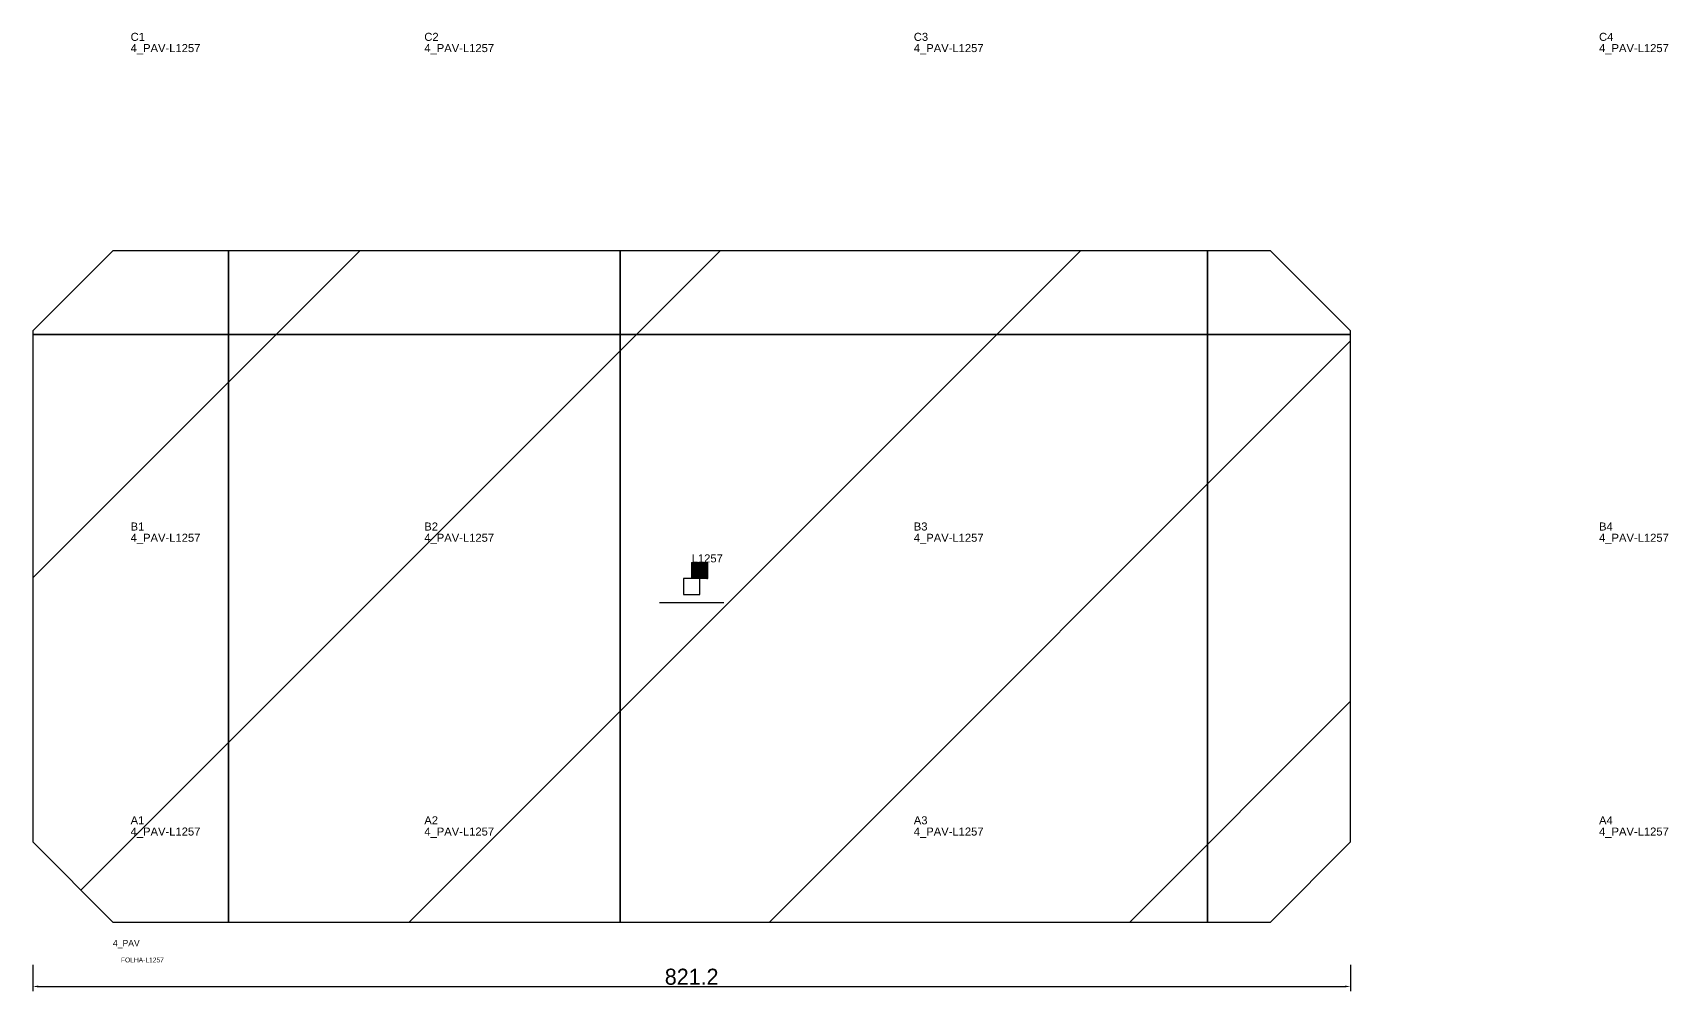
# Model space of a CAD drawing. Header units: metres. Extents: x 222 to 2461, y -260 to 337.
# Drawn here: x 222 to 1241, y -260 to 337 of the extents above; entities that cross this region are included whole.
import ezdxf

# ---------------------------------------------------------------- set-up
doc = ezdxf.new("R2010")
doc.units = ezdxf.units.M
for name, color, linetype in [('3', 3, 'CONTINUOUS'), ('AUX00', 7, 'CONTINUOUS'), ('COTA', 241, 'CONTINUOUS'), ('FOLHA', 255, 'CONTINUOUS'), ('Hachura', 251, 'CONTINUOUS'), ('NOMENCLATURA', 7, 'CONTINUOUS'), ('Nível', 160, 'CONTINUOUS'), ('Painéis', 200, 'CONTINUOUS'), ('Pilares', 5, 'CONTINUOUS'), ('REAPROVEITAMENTO', 251, 'CONTINUOUS'), ('SARR_2.2x7', 40, 'CONTINUOUS')]:
    doc.layers.add(name, color=color, linetype=linetype)
doc.styles.add('ARIAL', font='Arial.ttf')
doc.styles.add('STR_STANDARD', font='arial.ttf')
doc.dimstyles.new('EZ DXF', dxfattribs={"dimtxt": 10, "dimasz": 3.5, "dimexe": 3, "dimexo": 1.5, "dimgap": 1, "dimtad": 1, "dimdec": 1, "dimdsep": 46, "dimcen": 2.5, "dimazin": 3, "dimtfac": 1, "dimtmove": 0, "dimatfit": 3})

msp = doc.modelspace()

# ---------------------------------------------------------------- hatches: boundary and pattern name
at = {"layer": 'Hachura'}
h = msp.add_hatch(dxfattribs=at)
h.set_pattern_fill('ANSI31', scale=50)
h.paths.add_polyline_path([(272.2, -216.79), (993.39, -216.79), (1043.39, -166.79), (1043.39, 151.5), (993.39, 201.5), (272.2, 201.5), (222.2, 151.5), (222.2, -166.79)])
h = msp.add_hatch(dxfattribs=at)
h.set_pattern_fill('ANSI31', scale=50)
h.paths.add_polyline_path([(272.2, -216.79), (993.39, -216.79), (1043.39, -166.79), (1043.39, 151.5), (993.39, 201.5), (272.2, 201.5), (222.2, 151.5), (222.2, -166.79)])
at = {"layer": 'Reaproveitamento'}
h = msp.add_hatch(dxfattribs=at)
h.set_pattern_fill('SOLID')
h.paths.add_polyline_path([(632.795, -2.645), (642.795, -2.645), (642.795, 7.355), (632.795, 7.355)])
h = msp.add_hatch(dxfattribs=at)
h.set_pattern_fill('SOLID')
h.paths.add_polyline_path([(632.795, -2.645), (642.795, -2.645), (642.795, 7.355), (632.795, 7.355)])

# ---------------------------------------------------------------- linework, layer by layer
at = {"layer": '3'}
for points in [[(344.2, -216.79), (344.2, 201.5)], [(344.2, -216.79), (344.2, 201.5)], [(588.2, -216.79), (588.2, 201.5)], [(588.2, -216.79), (588.2, 201.5)], [(954.2, -216.79), (954.2, 201.5)], [(954.2, -216.79), (954.2, 201.5)], [(222.2, 149.21), (1043.39, 149.21)], [(222.2, 149.21), (1043.39, 149.21)]]:
    msp.add_lwpolyline(points, close=True, dxfattribs=at)
at = {"layer": 'Painéis', "color": 200}
for p, q in [((272.2, 201.5), (222.2, 151.5)), ((272.2, 201.5), (222.2, 151.5)), ((993.39, 201.5), (272.2, 201.5)), ((993.39, 201.5), (272.2, 201.5)), ((1043.39, 151.5), (993.39, 201.5)), ((1043.39, 151.5), (993.39, 201.5)), ((222.2, 151.5), (222.2, -166.79)), ((222.2, 151.5), (222.2, -166.79)), ((1043.39, -166.79), (1043.39, 151.5)), ((1043.39, -166.79), (1043.39, 151.5)), ((222.2, -166.79), (272.2, -216.79)), ((222.2, -166.79), (272.2, -216.79)), ((993.39, -216.79), (1043.39, -166.79)), ((993.39, -216.79), (1043.39, -166.79)), ((272.2, -216.79), (993.39, -216.79)), ((272.2, -216.79), (993.39, -216.79))]:
    msp.add_line(p, q, dxfattribs=at)
at = {"layer": 'Pilares'}
msp.add_lwpolyline([(627.795, -12.645), (637.795, -12.645), (637.795, -2.645), (627.795, -2.645)], close=True, dxfattribs=at)
msp.add_lwpolyline([(627.795, -12.645), (637.795, -12.645), (637.795, -2.645), (627.795, -2.645)], close=True, dxfattribs=at)
at = {"layer": 'SARR_2.2x7'}
msp.add_line((612.795, -17.645), (652.795, -17.645), dxfattribs=at)
msp.add_line((612.795, -17.645), (652.795, -17.645), dxfattribs=at)

# ---------------------------------------------------------------- texts
at = {"layer": '3', "style": 'STR_STANDARD'}
for s, p in [('C1', (283.2, 332.21)), ('C1', (283.2, 332.21)), ('C2', (466.2, 332.21)), ('C2', (466.2, 332.21)), ('C3', (771.2, 332.21)), ('C3', (771.2, 332.21)), ('C4', (1198.2, 332.21)), ('C4', (1198.2, 332.21)), ('B1', (283.2, 27.21)), ('B1', (283.2, 27.21)), ('B2', (466.2, 27.21)), ('B2', (466.2, 27.21)), ('B3', (771.2, 27.21)), ('B3', (771.2, 27.21)), ('B4', (1198.2, 27.21)), ('B4', (1198.2, 27.21)), ('A1', (283.2, -155.79)), ('A1', (283.2, -155.79)), ('A2', (466.2, -155.79)), ('A2', (466.2, -155.79)), ('A3', (771.2, -155.79)), ('A3', (771.2, -155.79)), ('A4', (1198.2, -155.79)), ('A4', (1198.2, -155.79))]:
    msp.add_text(s, height=5, dxfattribs=at).set_placement(p)
at = {"layer": 'AUX00', "style": 'STR_STANDARD'}
for p in [(283.2, 325.21), (283.2, 325.21), (466.2, 325.21), (466.2, 325.21), (771.2, 325.21), (771.2, 325.21), (1198.2, 325.21), (1198.2, 325.21), (283.2, 20.21), (283.2, 20.21), (466.2, 20.21), (466.2, 20.21), (771.2, 20.21), (771.2, 20.21), (1198.2, 20.21), (1198.2, 20.21), (283.2, -162.79), (283.2, -162.79), (466.2, -162.79), (466.2, -162.79), (771.2, -162.79), (771.2, -162.79), (1198.2, -162.79), (1198.2, -162.79)]:
    msp.add_text('4_PAV-L1257', height=5, dxfattribs=at).set_placement(p)
at = {"layer": 'FOLHA'}
msp.add_text('FOLHA-L1257', height=3, dxfattribs=at).set_placement((277.2, -241.79))
msp.add_text('FOLHA-L1257', height=3, dxfattribs=at).set_placement((277.2, -241.79))
at = {"layer": 'NOMENCLATURA', "insert": (632.795, 12.355), "char_height": 5, "attachment_point": 1, "style": 'ARIAL'}
msp.add_mtext('L1257', dxfattribs=at)
msp.add_mtext('L1257', dxfattribs=at)
at = {"layer": 'Nível'}
msp.add_text('4_PAV', height=4, dxfattribs=at).set_placement((272.2, -231.79))
msp.add_text('4_PAV', height=4, dxfattribs=at).set_placement((272.2, -231.79))

# ---------------------------------------------------------------- dimensions: what is measured, and where the dimension line sits
at = {"layer": 'COTA'}
msp.add_linear_dim(base=(222.2, -256.79), p1=(222.2, -241.79), p2=(1043.39, -241.79), dimstyle='EZ DXF', dxfattribs=at).render()
msp.add_linear_dim(base=(222.2, -256.79), p1=(222.2, -241.79), p2=(1043.39, -241.79), dimstyle='EZ DXF', dxfattribs=at).render()

doc.saveas('drawing.dxf')
